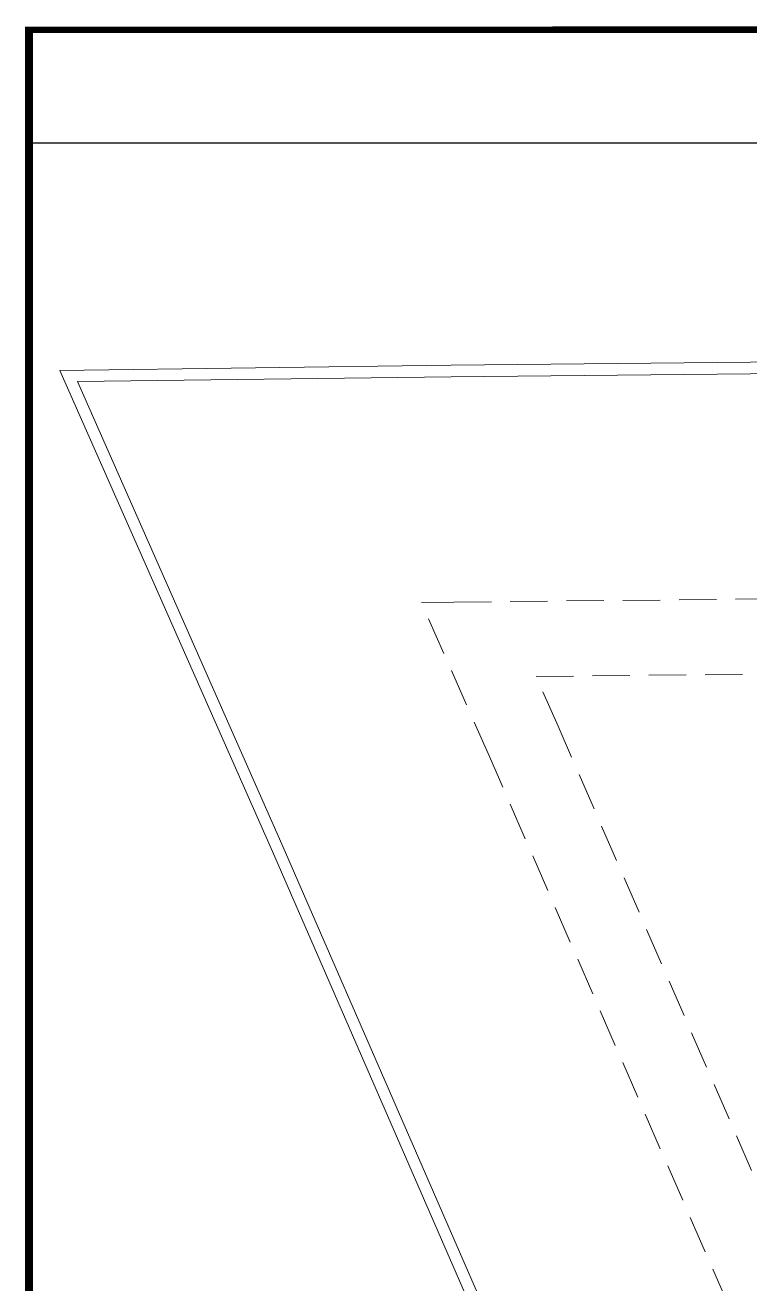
# Model space of a CAD drawing. Header units: inches. Extents: x 27644242 to 29005101, y -955243 to 216979.
# Drawn here: x 28689497 to 28703976, y -348302 to -323171 of the extents above; entities that cross this region are included whole.
import ezdxf

# ---------------------------------------------------------------- set-up
doc = ezdxf.new("R2010")
doc.units = ezdxf.units.IN
doc.header["$MEASUREMENT"] = 0
doc.linetypes.add('01-Xref Col Podium Lvl-1$0$HIDDEN', pattern=[0.375, 0.25, -0.125])
doc.layers.get('Defpoints').update_dxf_attribs({"color": 8})
doc.layers.add('RVA Site Boundary', color=17, linetype='Continuous', lineweight=15)

msp = doc.modelspace()

# ---------------------------------------------------------------- linework, layer by layer
at = {"layer": 'Defpoints', "linetype": 'Continuous', "const_width": 154.4264220221692}
msp.add_lwpolyline([(28798160.52802025, -323247.8770266856), (28798160.52801834, -397497.8770266558), (28689573.81143273, -397497.8770243461), (28689573.81143464, -323247.8770243833)], close=True, dxfattribs=at)
at = {"layer": 'Defpoints', "color": 1, "ltscale": 500}
msp.add_lwpolyline([(28689580.45462573, -373819.8606191447), (28798167.17121039, -373819.8606191447), (28798167.17121039, -325524.6645585758), (28689580.45462573, -325524.6645585758)], close=True, dxfattribs=at)
at = {"layer": 'RVA Site Boundary', "ltscale": 500}
for points in [[(28749606.42462402, -360650.1408039019), (28742304.78558555, -361067.0390736492), (28734332.78510854, -361792.6979537937), (28734049.91173809, -361852.730164256), (28733451.43442963, -361994.6044418725), (28714532.93110603, -366971.8126582798), (28712893.07794243, -367437.4090620382), (28712617.92700699, -367514.9162300283), (28711491.96059328, -367776.8737376178), (28711137.17756249, -367858.5137473716), (28707523.80795081, -368874.0671044223), (28707182.4253861, -369021.9357761004), (28706827.51257987, -368199.9510980873), (28701891.20449417, -356767.3694874434), (28694440.78779303, -339672.4033581429), (28690189.54789252, -330062.634351962), (28698006.81335235, -329960.0217781276), (28714624.7344246, -329795.2804806565), (28721195.21847901, -329854.4579038809), (28728661.98472314, -329832.4375328047), (28742984.27189985, -329837.7360412463), (28767244.05862537, -329856.7118945538)], [(28749606.42462402, -360650.1408039019), (28742304.78558555, -361067.0390736491), (28734332.78510854, -361792.6979537938), (28734049.91173809, -361852.7301642559), (28733451.43442963, -361994.6044418724), (28714532.93110603, -366971.8126582799), (28712893.07794243, -367437.4090620382), (28712617.92700699, -367514.9162300284), (28711491.96059328, -367776.8737376177), (28711137.17756249, -367858.5137473716), (28707523.80795081, -368874.0671044224), (28707182.4253861, -369021.9357761005), (28706827.51257987, -368199.9510980874), (28701891.20449417, -356767.3694874434), (28694440.78779303, -339672.4033581429), (28690189.54789252, -330062.6343519619), (28698006.81335235, -329960.0217781276), (28714624.7344246, -329795.2804806564), (28721195.21847901, -329854.4579038809), (28728661.98472314, -329832.4375328047), (28742984.27189985, -329837.7360412462), (28767244.05862537, -329856.7118945538)]]:
    msp.add_lwpolyline(points, dxfattribs=at)
at = {"layer": 'RVA Site Boundary', "color": 5, "ltscale": 500}
for points in [[(28749606.42462402, -360650.1408039002), (28742304.78558555, -361067.0390736467), (28734332.78510854, -361792.697953791), (28734049.91173809, -361852.7301642528), (28733451.43442963, -361994.6044418706), (28714532.93110603, -366971.812658277), (28712893.07794243, -367437.409062036), (28712617.92700699, -367514.9162300272), (28711491.96059328, -367776.8737376152), (28711137.17756249, -367858.5137473686), (28707523.80795081, -368874.0671044221), (28707182.4253861, -369021.9357761001), (28706827.51257987, -368199.951098085), (28701891.20449417, -356767.3694874427), (28694440.78779303, -339672.4033581397), (28690189.54789252, -330062.6343519619), (28698006.81335235, -329960.0217781259), (28714624.7344246, -329795.2804806536), (28721195.21847901, -329854.4579038775), (28728661.98472314, -329832.4375328018), (28742984.27189985, -329837.7360412447), (28767244.05862537, -329856.7118945537)], [(28749589.42859702, -360420.736621544), (28742287.80044325, -360837.6342698114), (28734298.36591946, -361564.8801005472), (28733999.50417548, -361628.3054101998), (28733395.64014032, -361771.4566584709), (28714472.25612137, -366749.948921327), (28712830.48708916, -367216.0892893596), (28712560.65694648, -367292.0976451524), (28711440.11261194, -367552.793699175), (28711080.24040056, -367635.6047929912), (28707446.63415468, -368656.8457447302), (28707302.30496198, -368719.3614330385), (28707038.67020486, -368108.7784190213), (28702102.20674547, -356675.836960003), (28694651.38067828, -339579.9315411439), (28690540.7674683, -330288.0439163289), (28698009.46275863, -330190.0068148798), (28714624.83871544, -330025.2907483386), (28721194.52188939, -330084.4609583888), (28728662.28132696, -330062.437658269), (28742984.13939485, -330067.7360079602), (28767243.48831095, -330086.7115188192)]]:
    msp.add_lwpolyline(points, dxfattribs=at)
at = {"layer": 'RVA Site Boundary', "linetype": '01-Xref Col Podium Lvl-1$0$HIDDEN', "ltscale": 3000}
for points in [[(28749256.89763402, -355932.3939232698), (28741955.48244188, -356349.2794121664), (28733624.94700258, -357107.5742762128), (28733013.26925485, -357237.3863091636), (28732304.01274075, -357405.5217658681), (28713285.13685614, -362409.1366766529), (28711605.88343967, -362885.9198235006), (28711440.15576247, -362932.6035932524), (28710425.6955845, -363168.6190343293), (28709966.25244977, -363274.3426421275), (28709865.10555518, -363302.7704199075), (28706230.51166214, -354884.9831622515), (28698771.67625939, -337770.7003390476), (28697412.45482061, -334698.2310452483), (28698061.29897051, -334689.7140556972), (28714626.87918843, -334525.4916378257), (28721180.89296201, -334584.5207205663), (28728668.08444445, -334562.4401130627), (28742981.54707533, -334567.7353568748), (28767232.32997572, -334586.7041674498)], [(28749146.05397968, -354436.2796905118), (28741844.70977476, -354853.1611262848), (28733400.47403029, -355621.8056681014), (28732684.52428131, -355773.7466088182), (28731940.13694089, -355950.2101350004), (28712889.4304344, -360962.1992617616), (28711197.68222311, -361442.5300015658), (28711066.65536781, -361479.4389092859), (28710744.08909374, -361554.4843601597), (28707606.61330104, -354288.0318963351), (28700145.10811976, -337167.6232716825), (28699705.31610256, -336173.4898435575), (28714627.5593461, -336025.5586009881), (28721176.34998621, -336084.5406412922), (28728670.01881694, -336062.4409313273), (28742980.68296883, -336067.7351398463), (28767228.61053064, -336086.7017169934)]]:
    msp.add_lwpolyline(points, dxfattribs=at)

doc.saveas('drawing.dxf')
